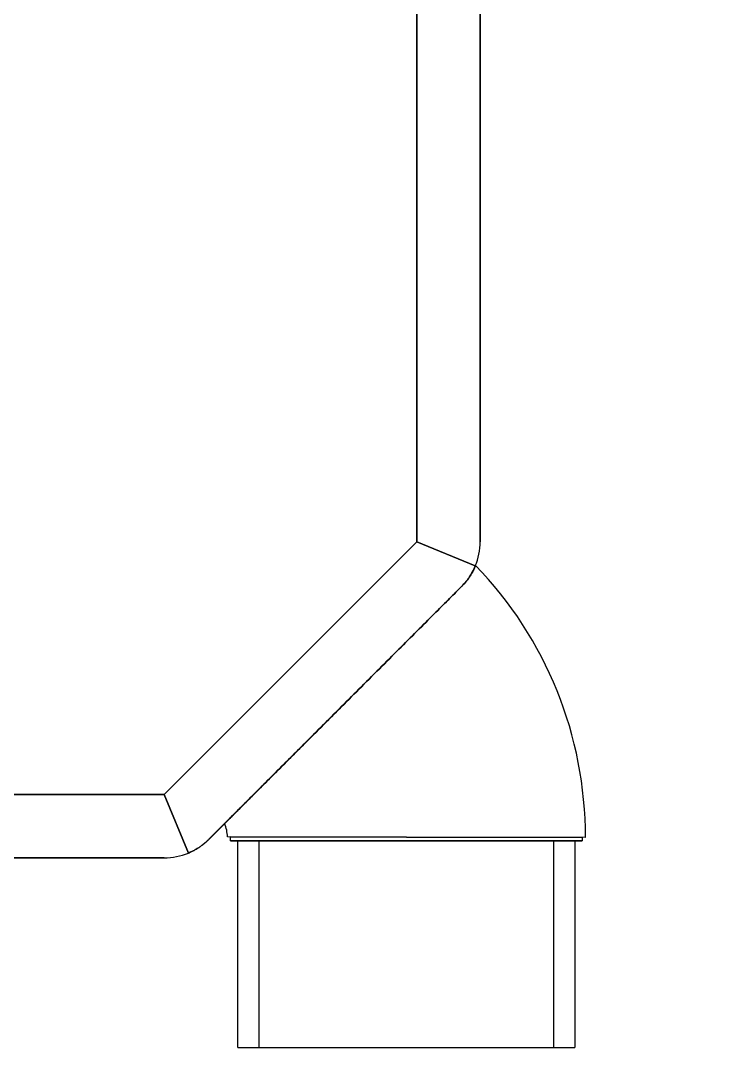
# Model space of a CAD drawing. Header units: millimetres. Extents: x 441156 to 441876, y 4514765 to 4515211.
# Drawn here: x 441308.9501 to 441309.1199, y 4515040.5728 to 4515040.8165 of the extents above; entities that cross this region are included whole.
import ezdxf

# ---------------------------------------------------------------- set-up
doc = ezdxf.new("R2010")
doc.units = ezdxf.units.MM
doc.layers.add('01_mono PRIMERA', color=2, linetype='Continuous')
doc.layers.add('Instalaciones_ventilación_extracción', color=86, linetype='Continuous', lineweight=25)

# ---------------------------------------------------------------- blocks, each defined once
blk = doc.blocks.new('A$C07944EAF')
at = {"layer": '01_mono PRIMERA', "color": 254}
blk.add_arc((4.20728464771571, 9.214932150021014), 0.725, 183.2758289597542, 269.999999999964, dxfattribs=at)

msp = doc.modelspace()

# ---------------------------------------------------------------- linework, layer by layer
at = {"layer": 'Instalaciones_ventilación_extracción'}
for p, q in [((441309.044242856, 4515040.952795782, -5.307373326944943e-07), (441309.044242856, 4515040.692807577, -5.307373326944943e-07)), ((441309.044242856, 4515040.692807577, -5.307373326944943e-07), (441309.044242856, 4515040.952795782, -5.307373326944943e-07)), ((441309.0592428557, 4515040.692801679, -5.307373326944943e-07), (441309.0592428557, 4515040.952801679, -5.307373326944943e-07)), ((441309.0592428557, 4515040.952801679, -5.307373326944943e-07), (441309.0592428557, 4515040.692801679, -5.307373326944943e-07)), ((441309.044242856, 4515040.692807577, -5.307373326944943e-07), (441308.9842369584, 4515040.632801679, -5.307373326944943e-07)), ((441308.9842369584, 4515040.632801679, -5.307373326944943e-07), (441309.044242856, 4515040.692807577, -5.307373326944943e-07)), ((441309.0581031329, 4515040.687066462, -5.307373326944943e-07), (441309.044242856, 4515040.692807577, -5.307373326944943e-07)), ((441309.044242856, 4515040.692807577, -5.307373326944943e-07), (441309.0581031329, 4515040.687066462, -5.307373326944943e-07)), ((441309.0581486327, 4515040.687177671, -5.307373326944943e-07), (441309.0581336179, 4515040.687140669, -5.307373326944943e-07)), ((441309.0581400114, 4515040.687156385, -5.307373326944943e-07), (441309.0581502197, 4515040.687181608, -5.307373326944943e-07)), ((441309.0581536227, 4515040.687190031, -5.307373326944943e-07), (441309.0581486327, 4515040.687177671, -5.307373326944943e-07)), ((441309.0581502197, 4515040.687181608, -5.307373326944943e-07), (441309.0581536227, 4515040.687190031, -5.307373326944943e-07)), ((441309.0568552371, 4515040.684682188, -5.307373326944943e-07), (441309.0569587675, 4515040.684845304, -5.307373326944943e-07)), ((441309.0569587675, 4515040.684845304, -5.307373326944943e-07), (441309.0568552371, 4515040.684682188, -5.307373326944943e-07)), ((441309.0570447966, 4515040.68498396, -5.307373326944943e-07), (441309.0568635221, 4515040.684694593, -5.307373326944943e-07)), ((441309.0568762943, 4515040.684714429, -5.307373326944943e-07), (441309.0570301795, 4515040.684960051, -5.307373326944943e-07)), ((441309.0569587675, 4515040.684845304, -5.307373326944943e-07), (441309.0570617187, 4515040.685012266, -5.307373326944943e-07)), ((441309.0570617187, 4515040.685012266, -5.307373326944943e-07), (441309.0569587675, 4515040.684845304, -5.307373326944943e-07)), ((441309.0570301795, 4515040.684960051, -5.307373326944943e-07), (441309.0571719026, 4515040.685196134, -5.307373326944943e-07)), ((441309.0572101408, 4515040.685261426, -5.307373326944943e-07), (441309.0570447966, 4515040.68498396, -5.307373326944943e-07)), ((441309.0570617187, 4515040.685012266, -5.307373326944943e-07), (441309.0571639221, 4515040.685182936, -5.307373326944943e-07)), ((441309.0571639221, 4515040.685182936, -5.307373326944943e-07), (441309.0570617187, 4515040.685012266, -5.307373326944943e-07)), ((441309.0571639221, 4515040.685182936, -5.307373326944943e-07), (441309.0572651335, 4515040.685357206, -5.307373326944943e-07)), ((441309.0572651335, 4515040.685357206, -5.307373326944943e-07), (441309.0571639221, 4515040.685182936, -5.307373326944943e-07)), ((441309.0571719026, 4515040.685196134, -5.307373326944943e-07), (441309.0573020297, 4515040.685421995, -5.307373326944943e-07)), ((441309.0573601806, 4515040.685525647, -5.307373326944943e-07), (441309.0572101408, 4515040.685261426, -5.307373326944943e-07)), ((441309.0572651335, 4515040.685357206, -5.307373326944943e-07), (441309.0573651548, 4515040.685534971, -5.307373326944943e-07)), ((441309.0573651548, 4515040.685534971, -5.307373326944943e-07), (441309.0572651335, 4515040.685357206, -5.307373326944943e-07)), ((441309.0573020297, 4515040.685421995, -5.307373326944943e-07), (441309.0574211096, 4515040.68563693, -5.307373326944943e-07)), ((441309.0574954962, 4515040.685775282, -5.307373326944943e-07), (441309.0573601806, 4515040.685525647, -5.307373326944943e-07)), ((441309.0573651548, 4515040.685534971, -5.307373326944943e-07), (441309.0574638182, 4515040.685716107, -5.307373326944943e-07)), ((441309.0574638182, 4515040.685716107, -5.307373326944943e-07), (441309.0573651548, 4515040.685534971, -5.307373326944943e-07)), ((441309.0574211096, 4515040.68563693, -5.307373326944943e-07), (441309.0575297064, 4515040.685840192, -5.307373326944943e-07)), ((441309.0574638182, 4515040.685716107, -5.307373326944943e-07), (441309.0575609411, 4515040.685900465, -5.307373326944943e-07)), ((441309.0575609411, 4515040.685900465, -5.307373326944943e-07), (441309.0574638182, 4515040.685716107, -5.307373326944943e-07)), ((441309.0576166966, 4515040.68600894, -5.307373326944943e-07), (441309.0574954962, 4515040.685775282, -5.307373326944943e-07)), ((441309.0575297064, 4515040.685840192, -5.307373326944943e-07), (441309.0576282627, 4515040.68603108, -5.307373326944943e-07)), ((441309.0575609411, 4515040.685900465, -5.307373326944943e-07), (441309.0576563849, 4515040.686087904, -5.307373326944943e-07)), ((441309.0576563849, 4515040.686087904, -5.307373326944943e-07), (441309.0575609411, 4515040.685900465, -5.307373326944943e-07)), ((441309.0577243622, 4515040.686225263, -5.307373326944943e-07), (441309.0576166966, 4515040.68600894, -5.307373326944943e-07)), ((441309.0576282627, 4515040.68603108, -5.307373326944943e-07), (441309.0577171295, 4515040.686209119, -5.307373326944943e-07)), ((441309.0576563849, 4515040.686087904, -5.307373326944943e-07), (441309.0577499968, 4515040.686278272, -5.307373326944943e-07)), ((441309.0577499968, 4515040.686278272, -5.307373326944943e-07), (441309.0576563849, 4515040.686087904, -5.307373326944943e-07)), ((441309.0577171295, 4515040.686209119, -5.307373326944943e-07), (441309.0577966887, 4515040.686373853, -5.307373326944943e-07)), ((441309.0578186921, 4515040.686421979, -5.307373326944943e-07), (441309.0577243622, 4515040.686225263, -5.307373326944943e-07)), ((441309.0577499968, 4515040.686278272, -5.307373326944943e-07), (441309.057841611, 4515040.686471418, -5.307373326944943e-07)), ((441309.057841611, 4515040.686471418, -5.307373326944943e-07), (441309.0577499968, 4515040.686278272, -5.307373326944943e-07)), ((441309.0577966887, 4515040.686373853, -5.307373326944943e-07), (441309.0578672913, 4515040.686524778, -5.307373326944943e-07)), ((441309.057900113, 4515040.686597914, -5.307373326944943e-07), (441309.0578186921, 4515040.686421979, -5.307373326944943e-07)), ((441309.057841611, 4515040.686471418, -5.307373326944943e-07), (441309.0579310888, 4515040.686667203, -5.307373326944943e-07)), ((441309.0579310888, 4515040.686667203, -5.307373326944943e-07), (441309.057841611, 4515040.686471418, -5.307373326944943e-07)), ((441309.0578672913, 4515040.686524778, -5.307373326944943e-07), (441309.0579293034, 4515040.686661451, -5.307373326944943e-07)), ((441309.057969205, 4515040.686752317, -5.307373326944943e-07), (441309.057900113, 4515040.686597914, -5.307373326944943e-07)), ((441309.0579293034, 4515040.686661451, -5.307373326944943e-07), (441309.0579831059, 4515040.686783369, -5.307373326944943e-07)), ((441309.0579310888, 4515040.686667203, -5.307373326944943e-07), (441309.0580182615, 4515040.686865492, -5.307373326944943e-07)), ((441309.0580182615, 4515040.686865492, -5.307373326944943e-07), (441309.0579310888, 4515040.686667203, -5.307373326944943e-07)), ((441309.0580265782, 4515040.686884489, -5.307373326944943e-07), (441309.057969205, 4515040.686752317, -5.307373326944943e-07)), ((441309.0579831059, 4515040.686783369, -5.307373326944943e-07), (441309.0580290499, 4515040.686890073, -5.307373326944943e-07)), ((441309.0580182615, 4515040.686865492, -5.307373326944943e-07), (441309.0581031311, 4515040.687066465, -5.307373326944943e-07)), ((441309.0581031311, 4515040.687066465, -5.307373326944943e-07), (441309.0580182615, 4515040.686865492, -5.307373326944943e-07)), ((441309.0580728119, 4515040.686993696, -5.307373326944943e-07), (441309.0580265782, 4515040.686884489, -5.307373326944943e-07)), ((441309.0580290499, 4515040.686890073, -5.307373326944943e-07), (441309.0580675173, 4515040.686981092, -5.307373326944943e-07)), ((441309.0580675173, 4515040.686981092, -5.307373326944943e-07), (441309.0580987827, 4515040.687055952, -5.307373326944943e-07)), ((441309.0581084266, 4515040.687079252, -5.307373326944943e-07), (441309.0580728119, 4515040.686993696, -5.307373326944943e-07)), ((441309.0580987827, 4515040.687055952, -5.307373326944943e-07), (441309.0581229068, 4515040.687114438, -5.307373326944943e-07)), ((441309.0581336179, 4515040.687140669, -5.307373326944943e-07), (441309.0581084266, 4515040.687079252, -5.307373326944943e-07)), ((441309.0581229068, 4515040.687114438, -5.307373326944943e-07), (441309.0581400114, 4515040.687156385, -5.307373326944943e-07)), ((441308.9945964272, 4515040.621947944, -5.307373326944943e-07), (441309.0550965908, 4515040.682448108, -5.307373326944943e-07)), ((441309.0550965908, 4515040.682448108, -5.307373326944943e-07), (441308.9945964272, 4515040.621947944, -5.307373326944943e-07)), ((441309.0548494541, 4515040.682195081, -5.307373326944943e-07), (441309.0551390051, 4515040.68249275, -5.307373326944943e-07)), ((441309.0549748046, 4515040.682321928, -5.307373326944943e-07), (441309.0549333924, 4515040.682279676, -5.307373326944943e-07)), ((441309.0550158666, 4515040.682364133, -5.307373326944943e-07), (441309.0549748046, 4515040.682321928, -5.307373326944943e-07)), ((441309.0550565766, 4515040.682406308, -5.307373326944943e-07), (441309.0550158666, 4515040.682364133, -5.307373326944943e-07)), ((441309.0550969215, 4515040.682448453, -5.307373326944943e-07), (441309.0550565766, 4515040.682406308, -5.307373326944943e-07)), ((441309.0550965852, 4515040.682448102, -5.307373326944943e-07), (441309.055150357, 4515040.682504773, -5.307373326944943e-07)), ((441309.055150357, 4515040.682504773, -5.307373326944943e-07), (441309.0550965852, 4515040.682448102, -5.307373326944943e-07)), ((441309.0554076507, 4515040.68278433, -5.307373326944943e-07), (441309.0550969215, 4515040.682448453, -5.307373326944943e-07)), ((441309.0551390051, 4515040.68249275, -5.307373326944943e-07), (441309.0554110081, 4515040.682788068, -5.307373326944943e-07)), ((441309.055150357, 4515040.682504773, -5.307373326944943e-07), (441309.0552348447, 4515040.682594999, -5.307373326944943e-07)), ((441309.0552348447, 4515040.682594999, -5.307373326944943e-07), (441309.055150357, 4515040.682504773, -5.307373326944943e-07)), ((441309.0552348447, 4515040.682594999, -5.307373326944943e-07), (441309.0553254065, 4515040.682693418, -5.307373326944943e-07)), ((441309.0553254065, 4515040.682693418, -5.307373326944943e-07), (441309.0552348447, 4515040.682594999, -5.307373326944943e-07)), ((441309.0553254065, 4515040.682693418, -5.307373326944943e-07), (441309.0554192932, 4515040.682797315, -5.307373326944943e-07)), ((441309.0554192932, 4515040.682797315, -5.307373326944943e-07), (441309.0553254065, 4515040.682693418, -5.307373326944943e-07)), ((441309.0556971561, 4515040.683116682, -5.307373326944943e-07), (441309.0554076507, 4515040.68278433, -5.307373326944943e-07)), ((441309.0554110081, 4515040.682788068, -5.307373326944943e-07), (441309.055666089, 4515040.68308006, -5.307373326944943e-07)), ((441309.0554192932, 4515040.682797315, -5.307373326944943e-07), (441309.0555158201, 4515040.682906217, -5.307373326944943e-07)), ((441309.0555158201, 4515040.682906217, -5.307373326944943e-07), (441309.0554192932, 4515040.682797315, -5.307373326944943e-07)), ((441309.0555158201, 4515040.682906217, -5.307373326944943e-07), (441309.0556140411, 4515040.683019239, -5.307373326944943e-07)), ((441309.0556140411, 4515040.683019239, -5.307373326944943e-07), (441309.0555158201, 4515040.682906217, -5.307373326944943e-07)), ((441309.0556140411, 4515040.683019239, -5.307373326944943e-07), (441309.0557136656, 4515040.683136258, -5.307373326944943e-07)), ((441309.0557136656, 4515040.683136258, -5.307373326944943e-07), (441309.0556140411, 4515040.683019239, -5.307373326944943e-07)), ((441309.055666089, 4515040.68308006, -5.307373326944943e-07), (441309.0559048736, 4515040.683367841, -5.307373326944943e-07)), ((441309.0559671148, 4515040.683445234, -5.307373326944943e-07), (441309.0556971561, 4515040.683116682, -5.307373326944943e-07)), ((441309.0557136656, 4515040.683136258, -5.307373326944943e-07), (441309.0558146638, 4515040.683257398, -5.307373326944943e-07)), ((441309.0558146638, 4515040.683257398, -5.307373326944943e-07), (441309.0557136656, 4515040.683136258, -5.307373326944943e-07)), ((441309.0558146638, 4515040.683257398, -5.307373326944943e-07), (441309.055917005, 4515040.683382917, -5.307373326944943e-07)), ((441309.055917005, 4515040.683382917, -5.307373326944943e-07), (441309.0558146638, 4515040.683257398, -5.307373326944943e-07)), ((441309.0559048736, 4515040.683367841, -5.307373326944943e-07), (441309.0561280185, 4515040.683650556, -5.307373326944943e-07)), ((441309.055917005, 4515040.683382917, -5.307373326944943e-07), (441309.0560204442, 4515040.683512663, -5.307373326944943e-07)), ((441309.0560204442, 4515040.683512663, -5.307373326944943e-07), (441309.055917005, 4515040.683382917, -5.307373326944943e-07)), ((441309.0562181211, 4515040.683768659, -5.307373326944943e-07), (441309.0559671148, 4515040.683445234, -5.307373326944943e-07)), ((441309.0560204442, 4515040.683512663, -5.307373326944943e-07), (441309.0561246611, 4515040.68364639, -5.307373326944943e-07)), ((441309.0561246611, 4515040.68364639, -5.307373326944943e-07), (441309.0560204442, 4515040.683512663, -5.307373326944943e-07)), ((441309.0561246611, 4515040.68364639, -5.307373326944943e-07), (441309.0562293669, 4515040.683783918, -5.307373326944943e-07)), ((441309.0562293669, 4515040.683783918, -5.307373326944943e-07), (441309.0561246611, 4515040.68364639, -5.307373326944943e-07)), ((441309.0561280185, 4515040.683650556, -5.307373326944943e-07), (441309.0563361179, 4515040.683927351, -5.307373326944943e-07)), ((441309.0564507879, 4515040.684085599, -5.307373326944943e-07), (441309.0562181211, 4515040.683768659, -5.307373326944943e-07)), ((441309.0562293669, 4515040.683783918, -5.307373326944943e-07), (441309.0563342561, 4515040.683924985, -5.307373326944943e-07)), ((441309.0563342561, 4515040.683924985, -5.307373326944943e-07), (441309.0562293669, 4515040.683783918, -5.307373326944943e-07)), ((441309.0563342561, 4515040.683924985, -5.307373326944943e-07), (441309.0564390076, 4515040.684069394, -5.307373326944943e-07)), ((441309.0564390076, 4515040.684069394, -5.307373326944943e-07), (441309.0563342561, 4515040.683924985, -5.307373326944943e-07)), ((441309.0563361179, 4515040.683927351, -5.307373326944943e-07), (441309.0565298283, 4515040.684197385, -5.307373326944943e-07)), ((441309.0564390076, 4515040.684069394, -5.307373326944943e-07), (441309.0565433474, 4515040.684216917, -5.307373326944943e-07)), ((441309.0565433474, 4515040.684216917, -5.307373326944943e-07), (441309.0564390076, 4515040.684069394, -5.307373326944943e-07)), ((441309.0566657232, 4515040.684394697, -5.307373326944943e-07), (441309.0564507879, 4515040.684085599, -5.307373326944943e-07)), ((441309.0565298283, 4515040.684197385, -5.307373326944943e-07), (441309.0567096983, 4515040.684459989, -5.307373326944943e-07)), ((441309.0565433474, 4515040.684216917, -5.307373326944943e-07), (441309.0566473212, 4515040.684367887, -5.307373326944943e-07)), ((441309.0566473212, 4515040.684367887, -5.307373326944943e-07), (441309.0565433474, 4515040.684216917, -5.307373326944943e-07)), ((441309.0566473212, 4515040.684367887, -5.307373326944943e-07), (441309.0567513555, 4515040.684523008, -5.307373326944943e-07)), ((441309.0567513555, 4515040.684523008, -5.307373326944943e-07), (441309.0566473212, 4515040.684367887, -5.307373326944943e-07)), ((441309.0568635221, 4515040.684694593, -5.307373326944943e-07), (441309.0566657232, 4515040.684394697, -5.307373326944943e-07)), ((441309.0567096983, 4515040.684459989, -5.307373326944943e-07), (441309.0568762943, 4515040.684714429, -5.307373326944943e-07)), ((441309.0567513555, 4515040.684523008, -5.307373326944943e-07), (441309.0568552371, 4515040.684682188, -5.307373326944943e-07)), ((441309.0568552371, 4515040.684682188, -5.307373326944943e-07), (441309.0567513555, 4515040.684523008, -5.307373326944943e-07)), ((441308.9948494573, 4515040.622195077, -5.307373326944943e-07), (441309.0548494579, 4515040.682195078, -5.307373326944943e-07)), ((441309.0548494579, 4515040.682195078, -5.307373326944943e-07), (441308.9948494573, 4515040.622195077, -5.307373326944943e-07)), ((441309.0523944524, 4515040.679740064, -5.307373326944943e-07), (441309.0527733582, 4515040.680118971, -5.307373326944943e-07)), ((441309.0527733582, 4515040.680118971, -5.307373326944943e-07), (441309.0523944524, 4515040.679740064, -5.307373326944943e-07)), ((441309.0527733582, 4515040.680118971, -5.307373326944943e-07), (441309.0531443301, 4515040.680489957, -5.307373326944943e-07)), ((441309.0531443301, 4515040.680489957, -5.307373326944943e-07), (441309.0527733582, 4515040.680118971, -5.307373326944943e-07)), ((441309.0531443301, 4515040.680489957, -5.307373326944943e-07), (441309.0535064367, 4515040.680852064, -5.307373326944943e-07)), ((441309.0535064367, 4515040.680852064, -5.307373326944943e-07), (441309.0531443301, 4515040.680489957, -5.307373326944943e-07)), ((441309.0535064367, 4515040.680852064, -5.307373326944943e-07), (441309.0538587616, 4515040.681204374, -5.307373326944943e-07)), ((441309.0538587616, 4515040.681204374, -5.307373326944943e-07), (441309.0535064367, 4515040.680852064, -5.307373326944943e-07)), ((441309.0538587616, 4515040.681204374, -5.307373326944943e-07), (441309.054200421, 4515040.681546033, -5.307373326944943e-07)), ((441309.054200421, 4515040.681546033, -5.307373326944943e-07), (441309.0538587616, 4515040.681204374, -5.307373326944943e-07)), ((441309.054200421, 4515040.681546033, -5.307373326944943e-07), (441309.0545307891, 4515040.681876416, -5.307373326944943e-07)), ((441309.0545307891, 4515040.681876416, -5.307373326944943e-07), (441309.054200421, 4515040.681546033, -5.307373326944943e-07)), ((441309.0545307891, 4515040.681876416, -5.307373326944943e-07), (441309.054849347, 4515040.682194959, -5.307373326944943e-07)), ((441309.054849347, 4515040.682194959, -5.307373326944943e-07), (441309.0545307891, 4515040.681876416, -5.307373326944943e-07)), ((441309.0548915984, 4515040.682237394, -5.307373326944943e-07), (441309.0548494541, 4515040.682195081, -5.307373326944943e-07)), ((441309.0549333924, 4515040.682279676, -5.307373326944943e-07), (441309.0548915984, 4515040.682237394, -5.307373326944943e-07)), ((441309.0500137144, 4515040.677359327, -5.307373326944943e-07), (441309.0504179811, 4515040.677763593, -5.307373326944943e-07)), ((441309.0504179811, 4515040.677763593, -5.307373326944943e-07), (441309.0500137144, 4515040.677359327, -5.307373326944943e-07)), ((441309.0504179811, 4515040.677763593, -5.307373326944943e-07), (441309.0508201261, 4515040.678165738, -5.307373326944943e-07)), ((441309.0508201261, 4515040.678165738, -5.307373326944943e-07), (441309.0504179811, 4515040.677763593, -5.307373326944943e-07)), ((441309.0508201261, 4515040.678165738, -5.307373326944943e-07), (441309.051220105, 4515040.678565732, -5.307373326944943e-07)), ((441309.051220105, 4515040.678565732, -5.307373326944943e-07), (441309.0508201261, 4515040.678165738, -5.307373326944943e-07)), ((441309.051220105, 4515040.678565732, -5.307373326944943e-07), (441309.0516166658, 4515040.678962293, -5.307373326944943e-07)), ((441309.0516166658, 4515040.678962293, -5.307373326944943e-07), (441309.051220105, 4515040.678565732, -5.307373326944943e-07)), ((441309.0516166658, 4515040.678962293, -5.307373326944943e-07), (441309.0520085422, 4515040.679354155, -5.307373326944943e-07)), ((441309.0520085422, 4515040.679354155, -5.307373326944943e-07), (441309.0516166658, 4515040.678962293, -5.307373326944943e-07)), ((441309.0520085422, 4515040.679354155, -5.307373326944943e-07), (441309.0523944524, 4515040.679740064, -5.307373326944943e-07)), ((441309.0523944524, 4515040.679740064, -5.307373326944943e-07), (441309.0520085422, 4515040.679354155, -5.307373326944943e-07)), ((441309.0473113376, 4515040.674656965, -5.307373326944943e-07), (441309.0477930121, 4515040.675138623, -5.307373326944943e-07)), ((441309.0477930121, 4515040.675138623, -5.307373326944943e-07), (441309.0473113376, 4515040.674656965, -5.307373326944943e-07)), ((441309.0477930121, 4515040.675138623, -5.307373326944943e-07), (441309.0482631958, 4515040.675608808, -5.307373326944943e-07)), ((441309.0482631958, 4515040.675608808, -5.307373326944943e-07), (441309.0477930121, 4515040.675138623, -5.307373326944943e-07)), ((441309.0482631958, 4515040.675608808, -5.307373326944943e-07), (441309.0487210666, 4515040.676066678, -5.307373326944943e-07)), ((441309.0487210666, 4515040.676066678, -5.307373326944943e-07), (441309.0482631958, 4515040.675608808, -5.307373326944943e-07)), ((441309.0487210666, 4515040.676066678, -5.307373326944943e-07), (441309.0491659063, 4515040.676511518, -5.307373326944943e-07)), ((441309.0491659063, 4515040.676511518, -5.307373326944943e-07), (441309.0487210666, 4515040.676066678, -5.307373326944943e-07)), ((441309.0491659063, 4515040.676511518, -5.307373326944943e-07), (441309.0495970277, 4515040.67694264, -5.307373326944943e-07)), ((441309.0495970277, 4515040.67694264, -5.307373326944943e-07), (441309.0491659063, 4515040.676511518, -5.307373326944943e-07)), ((441309.0495970277, 4515040.67694264, -5.307373326944943e-07), (441309.0500137144, 4515040.677359327, -5.307373326944943e-07)), ((441309.0500137144, 4515040.677359327, -5.307373326944943e-07), (441309.0495970277, 4515040.67694264, -5.307373326944943e-07)), ((441309.0447652256, 4515040.672110853, -5.307373326944943e-07), (441309.0452895024, 4515040.672635114, -5.307373326944943e-07)), ((441309.0452895024, 4515040.672635114, -5.307373326944943e-07), (441309.0447652256, 4515040.672110853, -5.307373326944943e-07)), ((441309.0452895024, 4515040.672635114, -5.307373326944943e-07), (441309.0458072787, 4515040.673152891, -5.307373326944943e-07)), ((441309.0458072787, 4515040.673152891, -5.307373326944943e-07), (441309.0452895024, 4515040.672635114, -5.307373326944943e-07)), ((441309.0458072787, 4515040.673152891, -5.307373326944943e-07), (441309.046317487, 4515040.673663114, -5.307373326944943e-07)), ((441309.046317487, 4515040.673663114, -5.307373326944943e-07), (441309.0458072787, 4515040.673152891, -5.307373326944943e-07)), ((441309.046317487, 4515040.673663114, -5.307373326944943e-07), (441309.0468191802, 4515040.674164793, -5.307373326944943e-07)), ((441309.0468191802, 4515040.674164793, -5.307373326944943e-07), (441309.046317487, 4515040.673663114, -5.307373326944943e-07)), ((441309.0468191802, 4515040.674164793, -5.307373326944943e-07), (441309.0473113376, 4515040.674656965, -5.307373326944943e-07)), ((441309.0473113376, 4515040.674656965, -5.307373326944943e-07), (441309.0468191802, 4515040.674164793, -5.307373326944943e-07)), ((441309.0426278961, 4515040.669973508, -5.307373326944943e-07), (441309.0431657992, 4515040.670511412, -5.307373326944943e-07)), ((441309.0431657992, 4515040.670511412, -5.307373326944943e-07), (441309.0426278961, 4515040.669973508, -5.307373326944943e-07)), ((441309.0431657992, 4515040.670511412, -5.307373326944943e-07), (441309.043702146, 4515040.671047773, -5.307373326944943e-07)), ((441309.043702146, 4515040.671047773, -5.307373326944943e-07), (441309.0431657992, 4515040.670511412, -5.307373326944943e-07)), ((441309.043702146, 4515040.671047773, -5.307373326944943e-07), (441309.0442356998, 4515040.671581327, -5.307373326944943e-07)), ((441309.0442356998, 4515040.671581327, -5.307373326944943e-07), (441309.043702146, 4515040.671047773, -5.307373326944943e-07)), ((441309.0442356998, 4515040.671581327, -5.307373326944943e-07), (441309.0447652256, 4515040.672110853, -5.307373326944943e-07)), ((441309.0447652256, 4515040.672110853, -5.307373326944943e-07), (441309.0442356998, 4515040.671581327, -5.307373326944943e-07)), ((441309.0399571051, 4515040.667302732, -5.307373326944943e-07), (441309.0404890719, 4515040.667834684, -5.307373326944943e-07)), ((441309.0404890719, 4515040.667834684, -5.307373326944943e-07), (441309.0399571051, 4515040.667302732, -5.307373326944943e-07)), ((441309.0404890719, 4515040.667834684, -5.307373326944943e-07), (441309.0410189786, 4515040.668364591, -5.307373326944943e-07)), ((441309.0410189786, 4515040.668364591, -5.307373326944943e-07), (441309.0404890719, 4515040.667834684, -5.307373326944943e-07)), ((441309.0410189786, 4515040.668364591, -5.307373326944943e-07), (441309.0415530363, 4515040.668898664, -5.307373326944943e-07)), ((441309.0415530363, 4515040.668898664, -5.307373326944943e-07), (441309.0410189786, 4515040.668364591, -5.307373326944943e-07)), ((441309.0415530363, 4515040.668898664, -5.307373326944943e-07), (441309.0420898254, 4515040.669435453, -5.307373326944943e-07)), ((441309.0420898254, 4515040.669435453, -5.307373326944943e-07), (441309.0415530363, 4515040.668898664, -5.307373326944943e-07)), ((441309.0420898254, 4515040.669435453, -5.307373326944943e-07), (441309.0426278961, 4515040.669973508, -5.307373326944943e-07)), ((441309.0426278961, 4515040.669973508, -5.307373326944943e-07), (441309.0420898254, 4515040.669435453, -5.307373326944943e-07)), ((441309.0377093786, 4515040.66505499, -5.307373326944943e-07), (441309.0382871217, 4515040.665632749, -5.307373326944943e-07)), ((441309.0382871217, 4515040.665632749, -5.307373326944943e-07), (441309.0377093786, 4515040.66505499, -5.307373326944943e-07)), ((441309.0382871217, 4515040.665632749, -5.307373326944943e-07), (441309.0388550842, 4515040.666200711, -5.307373326944943e-07)), ((441309.0388550842, 4515040.666200711, -5.307373326944943e-07), (441309.0382871217, 4515040.665632749, -5.307373326944943e-07)), ((441309.0388550842, 4515040.666200711, -5.307373326944943e-07), (441309.0394121222, 4515040.666757749, -5.307373326944943e-07)), ((441309.0394121222, 4515040.666757749, -5.307373326944943e-07), (441309.0388550842, 4515040.666200711, -5.307373326944943e-07)), ((441309.0394121222, 4515040.666757749, -5.307373326944943e-07), (441309.0399571051, 4515040.667302732, -5.307373326944943e-07)), ((441309.0399571051, 4515040.667302732, -5.307373326944943e-07), (441309.0394121222, 4515040.666757749, -5.307373326944943e-07)), ((441309.0353244291, 4515040.662670041, -5.307373326944943e-07), (441309.0359292421, 4515040.663274869, -5.307373326944943e-07)), ((441309.0359292421, 4515040.663274869, -5.307373326944943e-07), (441309.0353244291, 4515040.662670041, -5.307373326944943e-07)), ((441309.0359292421, 4515040.663274869, -5.307373326944943e-07), (441309.0365291871, 4515040.663874799, -5.307373326944943e-07)), ((441309.0365291871, 4515040.663874799, -5.307373326944943e-07), (441309.0359292421, 4515040.663274869, -5.307373326944943e-07)), ((441309.0365291871, 4515040.663874799, -5.307373326944943e-07), (441309.0371229834, 4515040.664468595, -5.307373326944943e-07)), ((441309.0371229834, 4515040.664468595, -5.307373326944943e-07), (441309.0365291871, 4515040.663874799, -5.307373326944943e-07)), ((441309.0371229834, 4515040.664468595, -5.307373326944943e-07), (441309.0377093786, 4515040.66505499, -5.307373326944943e-07)), ((441309.0377093786, 4515040.66505499, -5.307373326944943e-07), (441309.0371229834, 4515040.664468595, -5.307373326944943e-07)), ((441309.0328814824, 4515040.660227094, -5.307373326944943e-07), (441309.0334931919, 4515040.660838803, -5.307373326944943e-07)), ((441309.0334931919, 4515040.660838803, -5.307373326944943e-07), (441309.0328814824, 4515040.660227094, -5.307373326944943e-07)), ((441309.0334931919, 4515040.660838803, -5.307373326944943e-07), (441309.0341051453, 4515040.661450758, -5.307373326944943e-07)), ((441309.0341051453, 4515040.661450758, -5.307373326944943e-07), (441309.0334931919, 4515040.660838803, -5.307373326944943e-07)), ((441309.0341051453, 4515040.661450758, -5.307373326944943e-07), (441309.0347159849, 4515040.662061597, -5.307373326944943e-07)), ((441309.0347159849, 4515040.662061597, -5.307373326944943e-07), (441309.0341051453, 4515040.661450758, -5.307373326944943e-07)), ((441309.0347159849, 4515040.662061597, -5.307373326944943e-07), (441309.0353244291, 4515040.662670041, -5.307373326944943e-07)), ((441309.0353244291, 4515040.662670041, -5.307373326944943e-07), (441309.0347159849, 4515040.662061597, -5.307373326944943e-07)), ((441309.0304640931, 4515040.65780972, -5.307373326944943e-07), (441309.0310612916, 4515040.658406904, -5.307373326944943e-07)), ((441309.0310612916, 4515040.658406904, -5.307373326944943e-07), (441309.0304640931, 4515040.65780972, -5.307373326944943e-07)), ((441309.0310612916, 4515040.658406904, -5.307373326944943e-07), (441309.0316641665, 4515040.659009794, -5.307373326944943e-07)), ((441309.0316641665, 4515040.659009794, -5.307373326944943e-07), (441309.0310612916, 4515040.658406904, -5.307373326944943e-07)), ((441309.0316641665, 4515040.659009794, -5.307373326944943e-07), (441309.0322713591, 4515040.659616971, -5.307373326944943e-07)), ((441309.0322713591, 4515040.659616971, -5.307373326944943e-07), (441309.0316641665, 4515040.659009794, -5.307373326944943e-07)), ((441309.0322713591, 4515040.659616971, -5.307373326944943e-07), (441309.0328814824, 4515040.660227094, -5.307373326944943e-07)), ((441309.0328814824, 4515040.660227094, -5.307373326944943e-07), (441309.0322713591, 4515040.659616971, -5.307373326944943e-07)), ((441309.0281410496, 4515040.655486661, -5.307373326944943e-07), (441309.0287194037, 4515040.656065031, -5.307373326944943e-07)), ((441309.0287194037, 4515040.656065031, -5.307373326944943e-07), (441309.0281410496, 4515040.655486661, -5.307373326944943e-07)), ((441309.0287194037, 4515040.656065031, -5.307373326944943e-07), (441309.0292923403, 4515040.656637953, -5.307373326944943e-07)), ((441309.0292923403, 4515040.656637953, -5.307373326944943e-07), (441309.0287194037, 4515040.656065031, -5.307373326944943e-07)), ((441309.0292923403, 4515040.656637953, -5.307373326944943e-07), (441309.0298739746, 4515040.657219602, -5.307373326944943e-07)), ((441309.0298739746, 4515040.657219602, -5.307373326944943e-07), (441309.0292923403, 4515040.656637953, -5.307373326944943e-07)), ((441309.0298739746, 4515040.657219602, -5.307373326944943e-07), (441309.0304640931, 4515040.65780972, -5.307373326944943e-07)), ((441309.0304640931, 4515040.65780972, -5.307373326944943e-07), (441309.0298739746, 4515040.657219602, -5.307373326944943e-07)), ((441309.0251428503, 4515040.652488462, -5.307373326944943e-07), (441309.0257520722, 4515040.653097684, -5.307373326944943e-07)), ((441309.0257520722, 4515040.653097684, -5.307373326944943e-07), (441309.0251428503, 4515040.652488462, -5.307373326944943e-07)), ((441309.0257520722, 4515040.653097684, -5.307373326944943e-07), (441309.026357877, 4515040.653703488, -5.307373326944943e-07)), ((441309.026357877, 4515040.653703488, -5.307373326944943e-07), (441309.0257520722, 4515040.653097684, -5.307373326944943e-07)), ((441309.026357877, 4515040.653703488, -5.307373326944943e-07), (441309.0269588902, 4515040.654304517, -5.307373326944943e-07)), ((441309.0269588902, 4515040.654304517, -5.307373326944943e-07), (441309.026357877, 4515040.653703488, -5.307373326944943e-07)), ((441309.0269588902, 4515040.654304517, -5.307373326944943e-07), (441309.027553739, 4515040.654899366, -5.307373326944943e-07)), ((441309.027553739, 4515040.654899366, -5.307373326944943e-07), (441309.0269588902, 4515040.654304517, -5.307373326944943e-07)), ((441309.027553739, 4515040.654899366, -5.307373326944943e-07), (441309.0281410496, 4515040.655486661, -5.307373326944943e-07)), ((441309.0281410496, 4515040.655486661, -5.307373326944943e-07), (441309.027553739, 4515040.654899366, -5.307373326944943e-07)), ((441309.0226986817, 4515040.650044294, -5.307373326944943e-07), (441309.0233081327, 4515040.650653761, -5.307373326944943e-07)), ((441309.0233081327, 4515040.650653761, -5.307373326944943e-07), (441309.0226986817, 4515040.650044294, -5.307373326944943e-07)), ((441309.0233081327, 4515040.650653761, -5.307373326944943e-07), (441309.0239195376, 4515040.651265165, -5.307373326944943e-07)), ((441309.0239195376, 4515040.651265165, -5.307373326944943e-07), (441309.0233081327, 4515040.650653761, -5.307373326944943e-07)), ((441309.0239195376, 4515040.651265165, -5.307373326944943e-07), (441309.0245315525, 4515040.65187718, -5.307373326944943e-07)), ((441309.0245315525, 4515040.65187718, -5.307373326944943e-07), (441309.0239195376, 4515040.651265165, -5.307373326944943e-07)), ((441309.0245315525, 4515040.65187718, -5.307373326944943e-07), (441309.0251428503, 4515040.652488462, -5.307373326944943e-07)), ((441309.0251428503, 4515040.652488462, -5.307373326944943e-07), (441309.0245315525, 4515040.65187718, -5.307373326944943e-07)), ((441309.0208942387, 4515040.64823985, -5.307373326944943e-07), (441309.0203049136, 4515040.647650526, -5.307373326944943e-07)), ((441309.0203049136, 4515040.647650526, -5.307373326944943e-07), (441309.0208942079, 4515040.648239835, -5.307373326944943e-07)), ((441309.0208942079, 4515040.648239835, -5.307373326944943e-07), (441309.021490476, 4515040.648836087, -5.307373326944943e-07)), ((441309.021490476, 4515040.648836087, -5.307373326944943e-07), (441309.0208942387, 4515040.64823985, -5.307373326944943e-07)), ((441309.021490476, 4515040.648836087, -5.307373326944943e-07), (441309.022092374, 4515040.649437986, -5.307373326944943e-07)), ((441309.022092374, 4515040.649437986, -5.307373326944943e-07), (441309.021490476, 4515040.648836087, -5.307373326944943e-07)), ((441309.022092374, 4515040.649437986, -5.307373326944943e-07), (441309.0226986817, 4515040.650044294, -5.307373326944943e-07)), ((441309.0226986817, 4515040.650044294, -5.307373326944943e-07), (441309.022092374, 4515040.649437986, -5.307373326944943e-07)), ((441309.0180408293, 4515040.645386442, -5.307373326944943e-07), (441309.018590589, 4515040.6459362, -5.307373326944943e-07)), ((441309.018590589, 4515040.6459362, -5.307373326944943e-07), (441309.0180408293, 4515040.645386442, -5.307373326944943e-07)), ((441309.018590589, 4515040.6459362, -5.307373326944943e-07), (441309.0191519288, 4515040.646497556, -5.307373326944943e-07)), ((441309.0191519288, 4515040.646497556, -5.307373326944943e-07), (441309.018590589, 4515040.6459362, -5.307373326944943e-07)), ((441309.0191519288, 4515040.646497556, -5.307373326944943e-07), (441309.0197237525, 4515040.64706938, -5.307373326944943e-07)), ((441309.0197237525, 4515040.64706938, -5.307373326944943e-07), (441309.0191519288, 4515040.646497556, -5.307373326944943e-07)), ((441309.0197237525, 4515040.64706938, -5.307373326944943e-07), (441309.0203049136, 4515040.647650526, -5.307373326944943e-07)), ((441309.0203049136, 4515040.647650526, -5.307373326944943e-07), (441309.0197237525, 4515040.64706938, -5.307373326944943e-07)), ((441309.0159063693, 4515040.643251982, -5.307373326944943e-07), (441309.0164423799, 4515040.643787992, -5.307373326944943e-07)), ((441309.0164423799, 4515040.643787992, -5.307373326944943e-07), (441309.0159063693, 4515040.643251982, -5.307373326944943e-07)), ((441309.0164423799, 4515040.643787992, -5.307373326944943e-07), (441309.0169751103, 4515040.644320722, -5.307373326944943e-07)), ((441309.0169751103, 4515040.644320722, -5.307373326944943e-07), (441309.0164423799, 4515040.643787992, -5.307373326944943e-07)), ((441309.0169751103, 4515040.644320722, -5.307373326944943e-07), (441309.017503797, 4515040.644849408, -5.307373326944943e-07)), ((441309.017503797, 4515040.644849408, -5.307373326944943e-07), (441309.0169751103, 4515040.644320722, -5.307373326944943e-07)), ((441309.017503797, 4515040.644849408, -5.307373326944943e-07), (441309.0180408293, 4515040.645386442, -5.307373326944943e-07)), ((441309.0180408293, 4515040.645386442, -5.307373326944943e-07), (441309.017503797, 4515040.644849408, -5.307373326944943e-07)), ((441309.013226102, 4515040.640571729, -5.307373326944943e-07), (441309.0137577485, 4515040.641103376, -5.307373326944943e-07)), ((441309.0137577485, 4515040.641103376, -5.307373326944943e-07), (441309.013226102, 4515040.640571729, -5.307373326944943e-07)), ((441309.0137577485, 4515040.641103376, -5.307373326944943e-07), (441309.0142928594, 4515040.641638471, -5.307373326944943e-07)), ((441309.0142928594, 4515040.641638471, -5.307373326944943e-07), (441309.0137577485, 4515040.641103376, -5.307373326944943e-07)), ((441309.0142928594, 4515040.641638471, -5.307373326944943e-07), (441309.0148301971, 4515040.642175809, -5.307373326944943e-07)), ((441309.0148301971, 4515040.642175809, -5.307373326944943e-07), (441309.0142928594, 4515040.641638471, -5.307373326944943e-07)), ((441309.0148301971, 4515040.642175809, -5.307373326944943e-07), (441309.0153684969, 4515040.642714124, -5.307373326944943e-07)), ((441309.0153684969, 4515040.642714124, -5.307373326944943e-07), (441309.0148301971, 4515040.642175809, -5.307373326944943e-07)), ((441309.0153684969, 4515040.642714124, -5.307373326944943e-07), (441309.0159063693, 4515040.643251982, -5.307373326944943e-07)), ((441309.0159063693, 4515040.643251982, -5.307373326944943e-07), (441309.0153684969, 4515040.642714124, -5.307373326944943e-07)), ((441309.0106606567, 4515040.638006284, -5.307373326944943e-07), (441309.0111578032, 4515040.63850343, -5.307373326944943e-07)), ((441309.0111578032, 4515040.63850343, -5.307373326944943e-07), (441309.0106606567, 4515040.638006284, -5.307373326944943e-07)), ((441309.0111578032, 4515040.63850343, -5.307373326944943e-07), (441309.0116639071, 4515040.639009534, -5.307373326944943e-07)), ((441309.0116639071, 4515040.639009534, -5.307373326944943e-07), (441309.0111578032, 4515040.63850343, -5.307373326944943e-07)), ((441309.0116639071, 4515040.639009534, -5.307373326944943e-07), (441309.0121780065, 4515040.639523618, -5.307373326944943e-07)), ((441309.0121780065, 4515040.639523618, -5.307373326944943e-07), (441309.0116639071, 4515040.639009534, -5.307373326944943e-07)), ((441309.0121780065, 4515040.639523618, -5.307373326944943e-07), (441309.0126991094, 4515040.640044737, -5.307373326944943e-07)), ((441309.0126991094, 4515040.640044737, -5.307373326944943e-07), (441309.0121780065, 4515040.639523618, -5.307373326944943e-07)), ((441309.0126991094, 4515040.640044737, -5.307373326944943e-07), (441309.013226102, 4515040.640571729, -5.307373326944943e-07)), ((441309.013226102, 4515040.640571729, -5.307373326944943e-07), (441309.0126991094, 4515040.640044737, -5.307373326944943e-07)), ((441309.0083417789, 4515040.635687406, -5.307373326944943e-07), (441309.0087805455, 4515040.636126173, -5.307373326944943e-07)), ((441309.0087805455, 4515040.636126173, -5.307373326944943e-07), (441309.0083417789, 4515040.635687406, -5.307373326944943e-07)), ((441309.0087805455, 4515040.636126173, -5.307373326944943e-07), (441309.0092325564, 4515040.636578169, -5.307373326944943e-07)), ((441309.0092325564, 4515040.636578169, -5.307373326944943e-07), (441309.0087805455, 4515040.636126173, -5.307373326944943e-07)), ((441309.0092325564, 4515040.636578169, -5.307373326944943e-07), (441309.0096970945, 4515040.637042707, -5.307373326944943e-07)), ((441309.0096970945, 4515040.637042707, -5.307373326944943e-07), (441309.0092325564, 4515040.636578169, -5.307373326944943e-07)), ((441309.0096970945, 4515040.637042707, -5.307373326944943e-07), (441309.0101734287, 4515040.637519056, -5.307373326944943e-07)), ((441309.0101734287, 4515040.637519056, -5.307373326944943e-07), (441309.0096970945, 4515040.637042707, -5.307373326944943e-07)), ((441309.0101734287, 4515040.637519056, -5.307373326944943e-07), (441309.0106606567, 4515040.638006284, -5.307373326944943e-07)), ((441309.0106606567, 4515040.638006284, -5.307373326944943e-07), (441309.0101734287, 4515040.637519056, -5.307373326944943e-07)), ((441309.0059045841, 4515040.633250211, -5.307373326944943e-07), (441309.0063005797, 4515040.633646192, -5.307373326944943e-07)), ((441309.0063005797, 4515040.633646192, -5.307373326944943e-07), (441309.0059045841, 4515040.633250211, -5.307373326944943e-07)), ((441309.0063005797, 4515040.633646192, -5.307373326944943e-07), (441309.0067004058, 4515040.634046018, -5.307373326944943e-07)), ((441309.0067004058, 4515040.634046018, -5.307373326944943e-07), (441309.0063005797, 4515040.633646192, -5.307373326944943e-07)), ((441309.0067004058, 4515040.634046018, -5.307373326944943e-07), (441309.0071028266, 4515040.634448454, -5.307373326944943e-07)), ((441309.0071028266, 4515040.634448454, -5.307373326944943e-07), (441309.0067004058, 4515040.634046018, -5.307373326944943e-07)), ((441309.0071028266, 4515040.634448454, -5.307373326944943e-07), (441309.0075066191, 4515040.634852231, -5.307373326944943e-07)), ((441309.0075066191, 4515040.634852231, -5.307373326944943e-07), (441309.0071028266, 4515040.634448454, -5.307373326944943e-07)), ((441309.0075066191, 4515040.634852231, -5.307373326944943e-07), (441309.0079169282, 4515040.635262541, -5.307373326944943e-07)), ((441309.0079169282, 4515040.635262541, -5.307373326944943e-07), (441309.0075066191, 4515040.634852231, -5.307373326944943e-07)), ((441309.0079169282, 4515040.635262541, -5.307373326944943e-07), (441309.0083417789, 4515040.635687406, -5.307373326944943e-07)), ((441309.0083417789, 4515040.635687406, -5.307373326944943e-07), (441309.0079169282, 4515040.635262541, -5.307373326944943e-07)), ((441308.9842369584, 4515040.632801679, -5.307373326944943e-07), (441308.7242487529, 4515040.632801679, -5.307373326944943e-07)), ((441308.7242487529, 4515040.632801679, -5.307373326944943e-07), (441308.9842369584, 4515040.632801679, -5.307373326944943e-07)), ((441308.9842369584, 4515040.632801679, -5.307373326944943e-07), (441308.9899780731, 4515040.618941402, -5.307373326944943e-07)), ((441308.9899780731, 4515040.618941402, -5.307373326944943e-07), (441308.9842369584, 4515040.632801679, -5.307373326944943e-07)), ((441309.0036709876, 4515040.631016599, -5.307373326944943e-07), (441309.0040215579, 4515040.631367185, -5.307373326944943e-07)), ((441309.0040215579, 4515040.631367185, -5.307373326944943e-07), (441309.0036709876, 4515040.631016599, -5.307373326944943e-07)), ((441309.0040215579, 4515040.631367185, -5.307373326944943e-07), (441309.0043820161, 4515040.631727643, -5.307373326944943e-07)), ((441309.0043820161, 4515040.631727643, -5.307373326944943e-07), (441309.0040215579, 4515040.631367185, -5.307373326944943e-07)), ((441309.0043820161, 4515040.631727643, -5.307373326944943e-07), (441309.0047514624, 4515040.63209709, -5.307373326944943e-07)), ((441309.0047514624, 4515040.63209709, -5.307373326944943e-07), (441309.0043820161, 4515040.631727643, -5.307373326944943e-07)), ((441309.0047514624, 4515040.63209709, -5.307373326944943e-07), (441309.0051289796, 4515040.632474607, -5.307373326944943e-07)), ((441309.0051289796, 4515040.632474607, -5.307373326944943e-07), (441309.0047514624, 4515040.63209709, -5.307373326944943e-07)), ((441309.0051289796, 4515040.632474607, -5.307373326944943e-07), (441309.0055136689, 4515040.632859296, -5.307373326944943e-07)), ((441309.0055136689, 4515040.632859296, -5.307373326944943e-07), (441309.0051289796, 4515040.632474607, -5.307373326944943e-07)), ((441309.0055136689, 4515040.632859296, -5.307373326944943e-07), (441309.0059045841, 4515040.633250211, -5.307373326944943e-07)), ((441309.0059045841, 4515040.633250211, -5.307373326944943e-07), (441309.0055136689, 4515040.632859296, -5.307373326944943e-07)), ((441309.0012935148, 4515040.628639127, -5.307373326944943e-07), (441309.0015450259, 4515040.628890638, -5.307373326944943e-07)), ((441309.0015450259, 4515040.628890638, -5.307373326944943e-07), (441309.0012935148, 4515040.628639127, -5.307373326944943e-07)), ((441309.0015450259, 4515040.628890638, -5.307373326944943e-07), (441309.0018101623, 4515040.62915579, -5.307373326944943e-07)), ((441309.0018101623, 4515040.62915579, -5.307373326944943e-07), (441309.0015450259, 4515040.628890638, -5.307373326944943e-07)), ((441309.0018101623, 4515040.62915579, -5.307373326944943e-07), (441309.0020887572, 4515040.629434384, -5.307373326944943e-07)), ((441309.0020887572, 4515040.629434384, -5.307373326944943e-07), (441309.0018101623, 4515040.62915579, -5.307373326944943e-07)), ((441309.0020887572, 4515040.629434384, -5.307373326944943e-07), (441309.0023806122, 4515040.629726239, -5.307373326944943e-07)), ((441309.0023806122, 4515040.629726239, -5.307373326944943e-07), (441309.0020887572, 4515040.629434384, -5.307373326944943e-07)), ((441309.0023806122, 4515040.629726239, -5.307373326944943e-07), (441309.0026853149, 4515040.630030927, -5.307373326944943e-07)), ((441309.0026853149, 4515040.630030927, -5.307373326944943e-07), (441309.0023806122, 4515040.629726239, -5.307373326944943e-07)), ((441309.0026853149, 4515040.630030927, -5.307373326944943e-07), (441309.0030023008, 4515040.630347928, -5.307373326944943e-07)), ((441309.0030023008, 4515040.630347928, -5.307373326944943e-07), (441309.0026853149, 4515040.630030927, -5.307373326944943e-07)), ((441309.0030023008, 4515040.630347928, -5.307373326944943e-07), (441309.0033310521, 4515040.630676663, -5.307373326944943e-07)), ((441309.0033310521, 4515040.630676663, -5.307373326944943e-07), (441309.0030023008, 4515040.630347928, -5.307373326944943e-07)), ((441309.0033310521, 4515040.630676663, -5.307373326944943e-07), (441309.0036709876, 4515040.631016599, -5.307373326944943e-07)), ((441309.0036709876, 4515040.631016599, -5.307373326944943e-07), (441309.0033310521, 4515040.630676663, -5.307373326944943e-07)), ((441308.9988769348, 4515040.626222562, -5.307373326944943e-07), (441308.9989744238, 4515040.626320035, -5.307373326944943e-07)), ((441308.9989744238, 4515040.626320035, -5.307373326944943e-07), (441308.9988769348, 4515040.626222562, -5.307373326944943e-07)), ((441308.9989744238, 4515040.626320035, -5.307373326944943e-07), (441308.9990852018, 4515040.626430814, -5.307373326944943e-07)), ((441308.9990852018, 4515040.626430814, -5.307373326944943e-07), (441308.9989744238, 4515040.626320035, -5.307373326944943e-07)), ((441308.9990852018, 4515040.626430814, -5.307373326944943e-07), (441308.9992091497, 4515040.626554777, -5.307373326944943e-07)), ((441308.9992091497, 4515040.626554777, -5.307373326944943e-07), (441308.9990852018, 4515040.626430814, -5.307373326944943e-07)), ((441308.9992091497, 4515040.626554777, -5.307373326944943e-07), (441308.9993459898, 4515040.626691617, -5.307373326944943e-07)), ((441308.9993459898, 4515040.626691617, -5.307373326944943e-07), (441308.9992091497, 4515040.626554777, -5.307373326944943e-07)), ((441308.9993459898, 4515040.626691617, -5.307373326944943e-07), (441308.9994951905, 4515040.626840803, -5.307373326944943e-07)), ((441308.9994951905, 4515040.626840803, -5.307373326944943e-07), (441308.9993459898, 4515040.626691617, -5.307373326944943e-07)), ((441308.9994951905, 4515040.626840803, -5.307373326944943e-07), (441308.9996561556, 4515040.627001783, -5.307373326944943e-07)), ((441308.9996561556, 4515040.627001783, -5.307373326944943e-07), (441308.9994951905, 4515040.626840803, -5.307373326944943e-07)), ((441308.9996561556, 4515040.627001783, -5.307373326944943e-07), (441308.9998283507, 4515040.627173963, -5.307373326944943e-07)), ((441308.9998283507, 4515040.627173963, -5.307373326944943e-07), (441308.9996561556, 4515040.627001783, -5.307373326944943e-07)), ((441308.9998283507, 4515040.627173963, -5.307373326944943e-07), (441309.0000111665, 4515040.627356779, -5.307373326944943e-07)), ((441309.0000111665, 4515040.627356779, -5.307373326944943e-07), (441308.9998283507, 4515040.627173963, -5.307373326944943e-07)), ((441309.0000111665, 4515040.627356779, -5.307373326944943e-07), (441309.0002038543, 4515040.627549467, -5.307373326944943e-07)), ((441309.0002038543, 4515040.627549467, -5.307373326944943e-07), (441309.0000111665, 4515040.627356779, -5.307373326944943e-07)), ((441309.0002038543, 4515040.627549467, -5.307373326944943e-07), (441309.000405454, 4515040.627751081, -5.307373326944943e-07)), ((441309.000405454, 4515040.627751081, -5.307373326944943e-07), (441309.0002038543, 4515040.627549467, -5.307373326944943e-07)), ((441309.000405454, 4515040.627751081, -5.307373326944943e-07), (441309.0006150025, 4515040.62796063, -5.307373326944943e-07)), ((441309.0006150025, 4515040.62796063, -5.307373326944943e-07), (441309.000405454, 4515040.627751081, -5.307373326944943e-07)), ((441309.0006150025, 4515040.62796063, -5.307373326944943e-07), (441309.0008315555, 4515040.628177168, -5.307373326944943e-07)), ((441309.0008315555, 4515040.628177168, -5.307373326944943e-07), (441309.0006150025, 4515040.62796063, -5.307373326944943e-07)), ((441309.0008315555, 4515040.628177168, -5.307373326944943e-07), (441309.0010558143, 4515040.628401441, -5.307373326944943e-07)), ((441309.0010558143, 4515040.628401441, -5.307373326944943e-07), (441309.0008315555, 4515040.628177168, -5.307373326944943e-07)), ((441309.0010558143, 4515040.628401441, -5.307373326944943e-07), (441309.0012935148, 4515040.628639127, -5.307373326944943e-07)), ((441309.0012935148, 4515040.628639127, -5.307373326944943e-07), (441309.0010558143, 4515040.628401441, -5.307373326944943e-07)), ((441308.9985671508, 4515040.625912778, -5.307373326944943e-07), (441308.998573102, 4515040.625918714, -5.307373326944943e-07)), ((441308.998573102, 4515040.625918714, -5.307373326944943e-07), (441308.9985671508, 4515040.625912778, -5.307373326944943e-07)), ((441308.998573102, 4515040.625918714, -5.307373326944943e-07), (441308.9985911836, 4515040.625936811, -5.307373326944943e-07)), ((441308.9985911836, 4515040.625936811, -5.307373326944943e-07), (441308.998573102, 4515040.625918714, -5.307373326944943e-07)), ((441308.9985911836, 4515040.625936811, -5.307373326944943e-07), (441308.9986218232, 4515040.62596745, -5.307373326944943e-07)), ((441308.9986218232, 4515040.62596745, -5.307373326944943e-07), (441308.9985911836, 4515040.625936811, -5.307373326944943e-07)), ((441308.9986218232, 4515040.62596745, -5.307373326944943e-07), (441308.9986654175, 4515040.62601103, -5.307373326944943e-07)), ((441308.9986654175, 4515040.62601103, -5.307373326944943e-07), (441308.9986218232, 4515040.62596745, -5.307373326944943e-07)), ((441308.9986654175, 4515040.62601103, -5.307373326944943e-07), (441308.9987223334, 4515040.626067961, -5.307373326944943e-07)), ((441308.9987223334, 4515040.626067961, -5.307373326944943e-07), (441308.9986654175, 4515040.62601103, -5.307373326944943e-07)), ((441308.9987223334, 4515040.626067961, -5.307373326944943e-07), (441308.9987928746, 4515040.626138486, -5.307373326944943e-07)), ((441308.9987928746, 4515040.626138486, -5.307373326944943e-07), (441308.9987223334, 4515040.626067961, -5.307373326944943e-07)), ((441308.9987928746, 4515040.626138486, -5.307373326944943e-07), (441308.9988769348, 4515040.626222562, -5.307373326944943e-07)), ((441308.9988769348, 4515040.626222562, -5.307373326944943e-07), (441308.9987928746, 4515040.626138486, -5.307373326944943e-07)), ((441308.9939082767, 4515040.621330869, -5.307373326944943e-07), (441308.9940252965, 4515040.621430494, -5.307373326944943e-07)), ((441308.9940252965, 4515040.621430494, -5.307373326944943e-07), (441308.9939082767, 4515040.621330869, -5.307373326944943e-07)), ((441308.9940252965, 4515040.621430494, -5.307373326944943e-07), (441308.9941383181, 4515040.621528715, -5.307373326944943e-07)), ((441308.9941383181, 4515040.621528715, -5.307373326944943e-07), (441308.9940252965, 4515040.621430494, -5.307373326944943e-07)), ((441308.9941383181, 4515040.621528715, -5.307373326944943e-07), (441308.9942472204, 4515040.621625242, -5.307373326944943e-07)), ((441308.9942472204, 4515040.621625242, -5.307373326944943e-07), (441308.9941383181, 4515040.621528715, -5.307373326944943e-07)), ((441308.9942472204, 4515040.621625242, -5.307373326944943e-07), (441308.9943511169, 4515040.621719129, -5.307373326944943e-07)), ((441308.9943511169, 4515040.621719129, -5.307373326944943e-07), (441308.9942472204, 4515040.621625242, -5.307373326944943e-07)), ((441308.9943511169, 4515040.621719129, -5.307373326944943e-07), (441308.9944495363, 4515040.62180969, -5.307373326944943e-07)), ((441308.9944495363, 4515040.62180969, -5.307373326944943e-07), (441308.9943511169, 4515040.621719129, -5.307373326944943e-07)), ((441308.9944495363, 4515040.62180969, -5.307373326944943e-07), (441308.9945397619, 4515040.621894178, -5.307373326944943e-07)), ((441308.9945397619, 4515040.621894178, -5.307373326944943e-07), (441308.9944495363, 4515040.62180969, -5.307373326944943e-07)), ((441308.9945397619, 4515040.621894178, -5.307373326944943e-07), (441308.9945964328, 4515040.62194795, -5.307373326944943e-07)), ((441308.9945964328, 4515040.62194795, -5.307373326944943e-07), (441308.9945397619, 4515040.621894178, -5.307373326944943e-07)), ((441309.0842427154, 4515040.622640236, -5.307373326944943e-07), (441308.9992428449, 4515040.622788589, -5.307373326944943e-07)), ((441309.0842427154, 4515040.622640236, -5.307373326944943e-07), (441308.9992428449, 4515040.622788589, -5.307373326944943e-07)), ((441308.9999928558, 4515040.62278728, -5.307373326944943e-07), (441309.0834928564, 4515040.622641545, -5.307373326944943e-07)), ((441308.9999928558, 4515040.621801679, -5.307373326944943e-07), (441308.9999928558, 4515040.62278728, -5.307373326944943e-07)), ((441309.0834928564, 4515040.622641545, -5.307373326944943e-07), (441308.9999928558, 4515040.62278728, -5.307373326944943e-07)), ((441309.0834928564, 4515040.621801679, -5.307373326944943e-07), (441308.9999928558, 4515040.621801679, -5.307373326944943e-07)), ((441308.9999928558, 4515040.621801679, -5.307373326944943e-07), (441309.0834928564, 4515040.621801679, -5.307373326944943e-07)), ((441309.0817428557, 4515040.621801679, -5.307373326944943e-07), (441309.0017428556, 4515040.621801679, -5.307373326944943e-07)), ((441309.0017428556, 4515040.572801679, -5.307373326944943e-07), (441309.0017428556, 4515040.621801679, -5.307373326944943e-07)), ((441309.0017428556, 4515040.621801679, -5.307373326944943e-07), (441309.0817428557, 4515040.621801679, -5.307373326944943e-07)), ((441309.0067428564, 4515040.621801679, -5.307373326944943e-07), (441309.0767428558, 4515040.621801679, -5.307373326944943e-07)), ((441309.0067428564, 4515040.621801679, -5.307373326944943e-07), (441309.0067428564, 4515040.572801679, -5.307373326944943e-07)), ((441309.0767428558, 4515040.621801679, -5.307373326944943e-07), (441309.0067428564, 4515040.621801679, -5.307373326944943e-07)), ((441309.0767428558, 4515040.572801679, -5.307373326944943e-07), (441309.0767428558, 4515040.621801679, -5.307373326944943e-07)), ((441309.0817428557, 4515040.621801679, -5.307373326944943e-07), (441309.0817428557, 4515040.572801679, -5.307373326944943e-07)), ((441309.0834928564, 4515040.622641545, -5.307373326944943e-07), (441309.0834928564, 4515040.621801679, -5.307373326944943e-07)), ((441308.9899780703, 4515040.618941404, -5.307373326944943e-07), (441308.9901790441, 4515040.619026273, -5.307373326944943e-07)), ((441308.9901790441, 4515040.619026273, -5.307373326944943e-07), (441308.9899780703, 4515040.618941404, -5.307373326944943e-07)), ((441308.9901790441, 4515040.619026273, -5.307373326944943e-07), (441308.990377332, 4515040.619113447, -5.307373326944943e-07)), ((441308.990377332, 4515040.619113447, -5.307373326944943e-07), (441308.9901790441, 4515040.619026273, -5.307373326944943e-07)), ((441308.990377332, 4515040.619113447, -5.307373326944943e-07), (441308.9905731175, 4515040.619202924, -5.307373326944943e-07)), ((441308.9905731175, 4515040.619202924, -5.307373326944943e-07), (441308.990377332, 4515040.619113447, -5.307373326944943e-07)), ((441308.9905731175, 4515040.619202924, -5.307373326944943e-07), (441308.9907662626, 4515040.619294538, -5.307373326944943e-07)), ((441308.9907662626, 4515040.619294538, -5.307373326944943e-07), (441308.9905731175, 4515040.619202924, -5.307373326944943e-07)), ((441308.9907662626, 4515040.619294538, -5.307373326944943e-07), (441308.9909566314, 4515040.619388151, -5.307373326944943e-07)), ((441308.9909566314, 4515040.619388151, -5.307373326944943e-07), (441308.9907662626, 4515040.619294538, -5.307373326944943e-07)), ((441308.9909566314, 4515040.619388151, -5.307373326944943e-07), (441308.9911440703, 4515040.619483595, -5.307373326944943e-07)), ((441308.9911440703, 4515040.619483595, -5.307373326944943e-07), (441308.9909566314, 4515040.619388151, -5.307373326944943e-07)), ((441308.9911440703, 4515040.619483595, -5.307373326944943e-07), (441308.9913284275, 4515040.619580717, -5.307373326944943e-07)), ((441308.9913284275, 4515040.619580717, -5.307373326944943e-07), (441308.9911440703, 4515040.619483595, -5.307373326944943e-07)), ((441308.9913284275, 4515040.619580717, -5.307373326944943e-07), (441308.9915095642, 4515040.61967938, -5.307373326944943e-07)), ((441308.9915095642, 4515040.61967938, -5.307373326944943e-07), (441308.9913284275, 4515040.619580717, -5.307373326944943e-07)), ((441308.9915095642, 4515040.61967938, -5.307373326944943e-07), (441308.9916873294, 4515040.619779401, -5.307373326944943e-07)), ((441308.9916873294, 4515040.619779401, -5.307373326944943e-07), (441308.9915095642, 4515040.61967938, -5.307373326944943e-07)), ((441308.9916873294, 4515040.619779401, -5.307373326944943e-07), (441308.9918616004, 4515040.619880613, -5.307373326944943e-07)), ((441308.9918616004, 4515040.619880613, -5.307373326944943e-07), (441308.9916873294, 4515040.619779401, -5.307373326944943e-07)), ((441308.9918616004, 4515040.619880613, -5.307373326944943e-07), (441308.9920322699, 4515040.619982816, -5.307373326944943e-07)), ((441308.9920322699, 4515040.619982816, -5.307373326944943e-07), (441308.9918616004, 4515040.619880613, -5.307373326944943e-07)), ((441308.9920322699, 4515040.619982816, -5.307373326944943e-07), (441308.9921992309, 4515040.620085767, -5.307373326944943e-07)), ((441308.9921992309, 4515040.620085767, -5.307373326944943e-07), (441308.9920322699, 4515040.619982816, -5.307373326944943e-07)), ((441308.9921992309, 4515040.620085767, -5.307373326944943e-07), (441308.9923623474, 4515040.620189298, -5.307373326944943e-07)), ((441308.9923623474, 4515040.620189298, -5.307373326944943e-07), (441308.9921992309, 4515040.620085767, -5.307373326944943e-07)), ((441308.9923623474, 4515040.620189298, -5.307373326944943e-07), (441308.9925215272, 4515040.62029318, -5.307373326944943e-07)), ((441308.9925215272, 4515040.62029318, -5.307373326944943e-07), (441308.9923623474, 4515040.620189298, -5.307373326944943e-07)), ((441308.9925215272, 4515040.62029318, -5.307373326944943e-07), (441308.9926766483, 4515040.620397215, -5.307373326944943e-07)), ((441308.9926766483, 4515040.620397215, -5.307373326944943e-07), (441308.9925215272, 4515040.62029318, -5.307373326944943e-07)), ((441308.9926766483, 4515040.620397215, -5.307373326944943e-07), (441308.9928276184, 4515040.620501188, -5.307373326944943e-07)), ((441308.9928276184, 4515040.620501188, -5.307373326944943e-07), (441308.9926766483, 4515040.620397215, -5.307373326944943e-07)), ((441308.9928276184, 4515040.620501188, -5.307373326944943e-07), (441308.9929751409, 4515040.620605527, -5.307373326944943e-07)), ((441308.9929751409, 4515040.620605527, -5.307373326944943e-07), (441308.9928276184, 4515040.620501188, -5.307373326944943e-07)), ((441308.9929751409, 4515040.620605527, -5.307373326944943e-07), (441308.9931195499, 4515040.620710279, -5.307373326944943e-07)), ((441308.9931195499, 4515040.620710279, -5.307373326944943e-07), (441308.9929751409, 4515040.620605527, -5.307373326944943e-07)), ((441308.9931195499, 4515040.620710279, -5.307373326944943e-07), (441308.9932606173, 4515040.620815168, -5.307373326944943e-07)), ((441308.9932606173, 4515040.620815168, -5.307373326944943e-07), (441308.9931195499, 4515040.620710279, -5.307373326944943e-07)), ((441308.9932606173, 4515040.620815168, -5.307373326944943e-07), (441308.9933981448, 4515040.620919874, -5.307373326944943e-07)), ((441308.9933981448, 4515040.620919874, -5.307373326944943e-07), (441308.9932606173, 4515040.620815168, -5.307373326944943e-07)), ((441308.9933981448, 4515040.620919874, -5.307373326944943e-07), (441308.9935318725, 4515040.621024091, -5.307373326944943e-07)), ((441308.9935318725, 4515040.621024091, -5.307373326944943e-07), (441308.9933981448, 4515040.620919874, -5.307373326944943e-07)), ((441308.9935318725, 4515040.621024091, -5.307373326944943e-07), (441308.9936616178, 4515040.621127531, -5.307373326944943e-07)), ((441308.9936616178, 4515040.621127531, -5.307373326944943e-07), (441308.9935318725, 4515040.621024091, -5.307373326944943e-07)), ((441308.9936616178, 4515040.621127531, -5.307373326944943e-07), (441308.9937871368, 4515040.621229871, -5.307373326944943e-07)), ((441308.9937871368, 4515040.621229871, -5.307373326944943e-07), (441308.9936616178, 4515040.621127531, -5.307373326944943e-07)), ((441308.9937871368, 4515040.621229871, -5.307373326944943e-07), (441308.9939082767, 4515040.621330869, -5.307373326944943e-07)), ((441308.9939082767, 4515040.621330869, -5.307373326944943e-07), (441308.9937871368, 4515040.621229871, -5.307373326944943e-07)), ((441308.7242428557, 4515040.617801679, -5.307373326944943e-07), (441308.9842428564, 4515040.617801679, -5.307373326944943e-07)), ((441308.9842428564, 4515040.617801679, -5.307373326944943e-07), (441308.7242428557, 4515040.617801679, -5.307373326944943e-07)), ((441309.0017428556, 4515040.572801679, -5.307373326944943e-07), (441309.0817428557, 4515040.572801679, -5.307373326944943e-07))]:
    msp.add_line(p, q, dxfattribs=at)
for centre, radius, start, end in [((441308.9917428558, 4515040.622801679, -5.307373326944943e-07), 0.09250000000044167, 359.8999814337608, 44.11417806618056), ((441309.044242856, 4515040.692801679, -5.307373326944943e-07), 0.01500000000007162, 314.9999719650281, 316.3510636947734), ((441309.044242856, 4515040.692801679, -5.307373326944943e-07), 0.01500000000007162, 314.9999719650281, 316.3510636947734), ((441308.9917428558, 4515040.622801679, -5.307373326944943e-07), 0.007500000000035811, 359.8999814337608, 24.50756226966155), ((441308.9842428564, 4515040.632801679, -5.307373326944943e-07), 0.01500000000007162, 313.64893739501, 314.9999719650281), ((441308.9842428564, 4515040.632801679, -5.307373326944943e-07), 0.01500000000007162, 313.64893739501, 314.9999719650281)]:
    msp.add_arc(centre, radius, start, end, dxfattribs=at)
for centre, major_axis, ratio, start_param, end_param in [((441309.044242856, 4515040.692801679, -5.307373326944943e-07), (0.01500000000007162, -1.012182119237452e-17), 0.9999999999999978, -0.3923358589551351, 0), ((441309.044242856, 4515040.692801679, -5.307373326944943e-07), (-0.01500000000007162, 1.192182119238311e-17), 0.9999999999999998, 2.749256794634654, 3.141592653589792), ((441308.9842428564, 4515040.632801679, -5.307373326944943e-07), (-1.152182119238121e-17, -0.01500000000007162), 0.9999999999999978, 0, 0.3923358589551349), ((441308.9842428564, 4515040.632801679, -5.307373326944943e-07), (8.72182119236785e-18, 0.01500000000007162), 0.9999999999999996, 3.141592653589792, 3.533928512544926)]:
    msp.add_ellipse(centre, major_axis=major_axis, ratio=ratio, start_param=start_param, end_param=end_param, dxfattribs=at)

# ---------------------------------------------------------------- block references
at = {"layer": '01_mono PRIMERA'}
msp.add_blockref('A$C07944EAF', (441305.2998560904, 4515032.221314855, -5.30737334802911e-07), dxfattribs=at)

doc.saveas('drawing.dxf')
